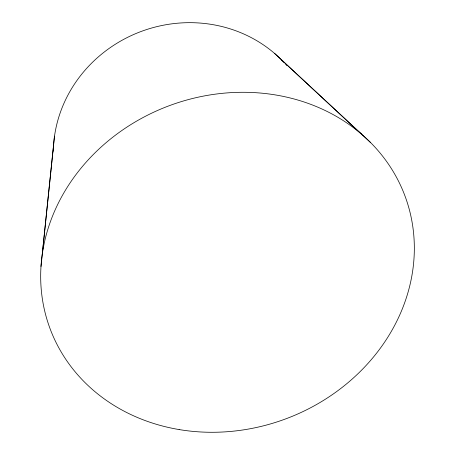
<?xml version="1.0" encoding="UTF-8"?>
<svg xmlns="http://www.w3.org/2000/svg" width="455" height="455" viewBox="0 0 455 455"><rect width="100%" height="100%" fill="white"/><g stroke="black" fill="none" stroke-linecap="round" stroke-linejoin="round"><path stroke-width="0.68" d="M40.99 266.493L53.542 145.395A132.394 124.994 -20.6 0 1 142.551 30.951A132.394 124.994 -20.6 0 1 283.88 62.295M42.309 253.844L54.509 136.147M281.406 59.747L370.615 142.591M274.587 53.428L361.287 133.946M53.298 151.077A132.394 124.994 -20.6 0 1 53.389 148.233M285.803 64.388A132.394 124.994 -20.6 0 1 286.747 65.446M179.116 429.565A189.462 167.07 -20.6 0 0 407.981 204.875A189.462 167.07 -20.6 0 0 95.419 152.419A189.462 167.07 -20.6 0 0 179.116 429.565"/></g></svg>
